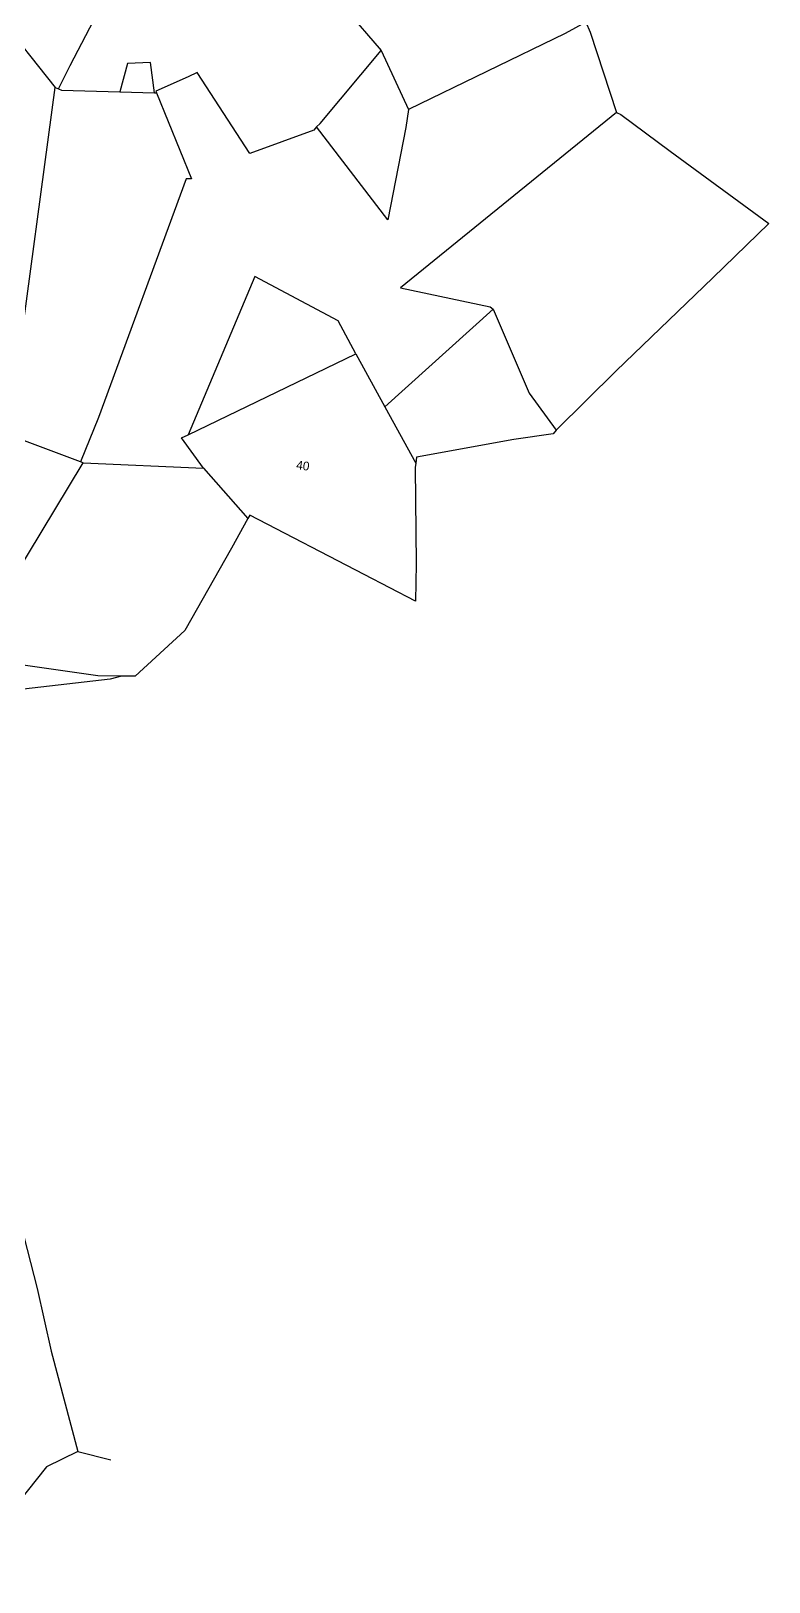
# Model space of a CAD drawing. Header units: metres. Extents: x 291974 to 293244, y 2020596 to 2023640.
# Drawn here: x 292571 to 292873, y 2020681 to 2021317 of the extents above; entities that cross this region are included whole.
import ezdxf
from ezdxf.enums import TextEntityAlignment as Align

# ---------------------------------------------------------------- set-up
doc = ezdxf.new("R2010")
doc.units = ezdxf.units.M
doc.header["$MEASUREMENT"] = 0
for name, color, linetype in [('POLY_PARCEL', 6, 'Continuous'), ('TEXT_MAPOUT', 7, 'Continuous'), ('TEXT_PARCEL', 7, 'Continuous'), ('V_BOUND_LINE', 7, 'Continuous')]:
    doc.layers.add(name, color=color, linetype=linetype)
doc.styles.add('TEXT_MAP', font='')
doc.styles.get('TEXT_MAP').set_extended_font_data('Kruti Dev 050')

msp = doc.modelspace()

# ---------------------------------------------------------------- linework, layer by layer
at = {"layer": 'POLY_PARCEL'}
for p, q in [((292537.81, 2021347.47), (292580.5, 2021293.91)), ((292586.64, 2021302.91), (292608.75, 2021345.8)), ((292699.65, 2021326.05), (292714.22, 2021309.09)), ((292789.74, 2021316.11), (292725.51, 2021284.86)), ((292798.28, 2021320.75), (292789.74, 2021316.11)), ((292610.18, 2021303.81), (292607.04, 2021292.23)), ((292619.61, 2021304.19), (292610.18, 2021303.81)), ((292621.26, 2021291.81), (292619.61, 2021304.19)), ((292689.22, 2021279.16), (292714.22, 2021309.09)), ((292714.22, 2021309.09), (292725.51, 2021284.86)), ((292581.87, 2021293.36), (292586.64, 2021302.91)), ((292634.99, 2021298.33), (292621.83, 2021292.39)), ((292638.75, 2021300.03), (292634.99, 2021298.33)), ((292660.32, 2021266.91), (292638.75, 2021300.03)), ((292564.46, 2021174.64), (292580.5, 2021293.91)), ((292580.5, 2021293.91), (292581.87, 2021293.36)), ((292581.87, 2021293.36), (292583.01, 2021292.91)), ((292583.01, 2021292.91), (292607.04, 2021292.23)), ((292607.04, 2021292.23), (292621.26, 2021291.81)), ((292621.26, 2021291.81), (292622.07, 2021291.79)), ((292621.83, 2021292.39), (292622.07, 2021291.79)), ((292622.07, 2021291.79), (292636.4, 2021256.46)), ((292725.51, 2021284.86), (292724.3, 2021277.52)), ((292687.72, 2021277.82), (292686.64, 2021276.42)), ((292687.72, 2021277.82), (292689.22, 2021279.16)), ((292717, 2021239.69), (292687.72, 2021277.82)), ((292724.3, 2021277.52), (292717, 2021239.69)), ((292810.77, 2021283.64), (292722.11, 2021211.81)), ((292686.64, 2021276.42), (292660.32, 2021266.91)), ((292634.18, 2021256.44), (292598.26, 2021158.52)), ((292636.4, 2021256.46), (292634.18, 2021256.44)), ((292662.42, 2021216.46), (292635.02, 2021151.5)), ((292696.58, 2021198.18), (292662.42, 2021216.46)), ((292722.11, 2021211.81), (292759, 2021203.97)), ((292715.78, 2021162.86), (292760.19, 2021202.98)), ((292759, 2021203.97), (292760.19, 2021202.98)), ((292760.19, 2021202.98), (292774.97, 2021168.57)), ((292703.84, 2021184.63), (292696.58, 2021198.18)), ((292635.02, 2021151.5), (292703.84, 2021184.63)), ((292703.84, 2021184.63), (292715.78, 2021162.86)), ((292774.97, 2021168.57), (292786.01, 2021153.39)), ((292598.26, 2021158.52), (292590.9, 2021140.38)), ((292715.78, 2021162.86), (292728.43, 2021139.78)), ((292590.9, 2021140.38), (292561.31, 2021151.42)), ((292632.26, 2021150.17), (292635.02, 2021151.5)), ((292641.3, 2021137.72), (292632.26, 2021150.17)), ((292557.81, 2021083.5), (292591.92, 2021139.99)), ((292591.92, 2021139.99), (292590.9, 2021140.38)), ((292591.92, 2021139.99), (292641.3, 2021137.72)), ((292641.3, 2021137.72), (292659.55, 2021117.16)), ((292597.92, 2021052.59), (292556.05, 2021058.53)), ((292607.72, 2021052.44), (292597.92, 2021052.59))]:
    msp.add_line(p, q, dxfattribs=at)
at = {"layer": 'TEXT_MAPOUT'}
msp.add_line((292589.69, 2020734.27), (292603.28, 2020730.92), dxfattribs=at)
at = {"layer": 'V_BOUND_LINE'}
for p, q in [((292798.28, 2021320.75), (292800.03, 2021316.63)), ((292800.03, 2021316.63), (292810.77, 2021283.64)), ((292810.77, 2021283.64), (292812.63, 2021282.84)), ((292812.63, 2021282.84), (292832.77, 2021267.79)), ((292832.77, 2021267.79), (292873.38, 2021238.12)), ((292873.38, 2021238.12), (292850.38, 2021215.79)), ((292850.38, 2021215.79), (292810.69, 2021177.68)), ((292810.69, 2021177.68), (292786.01, 2021153.39)), ((292784.83, 2021151.91), (292768.62, 2021149.48)), ((292786.01, 2021153.39), (292784.83, 2021151.91)), ((292768.62, 2021149.48), (292728.77, 2021142.3)), ((292728.43, 2021139.78), (292728.2, 2021138.01)), ((292728.2, 2021138.01), (292728.65, 2021098.48)), ((292728.77, 2021142.3), (292728.43, 2021139.78)), ((292660.29, 2021118.5), (292659.55, 2021117.16)), ((292707.31, 2021094.15), (292660.29, 2021118.5)), ((292659.55, 2021117.16), (292652.78, 2021104.88)), ((292652.78, 2021104.88), (292633.67, 2021071.18)), ((292728.34, 2021083.24), (292707.31, 2021094.15)), ((292728.65, 2021098.48), (292728.34, 2021083.24)), ((292633.67, 2021071.18), (292613.31, 2021052.35)), ((292602.96, 2021051.12), (292533.52, 2021043.12)), ((292607.72, 2021052.44), (292602.96, 2021051.12)), ((292613.31, 2021052.35), (292607.72, 2021052.44)), ((292558.06, 2020859.8), (292573.01, 2020801.16)), ((292573.01, 2020801.16), (292578.84, 2020775.4)), ((292578.84, 2020775.4), (292589.69, 2020734.27)), ((292589.69, 2020734.27), (292576.95, 2020728.02)), ((292576.95, 2020728.02), (292539.2, 2020680.77))]:
    msp.add_line(p, q, dxfattribs=at)

# ---------------------------------------------------------------- texts
at = {"layer": 'TEXT_PARCEL', "style": 'TEXT_MAP'}
msp.add_text('40', height=3.6, rotation=352.32361, dxfattribs=at).set_placement((292682.12, 2021138.82), align=Align.MIDDLE)

doc.saveas('drawing.dxf')
